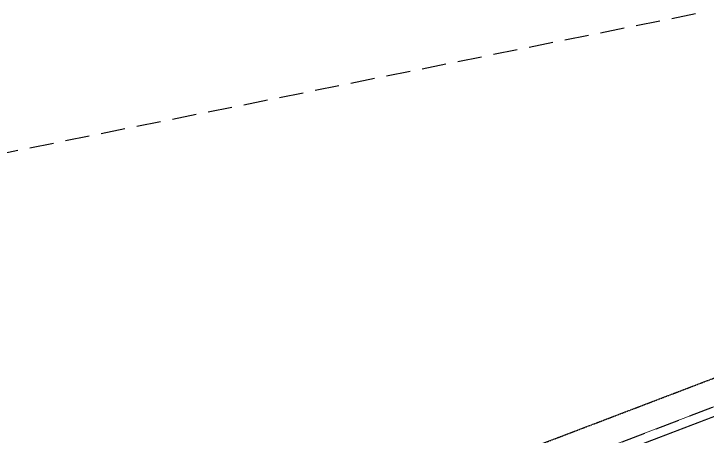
# Model space of a CAD drawing. Header units: millimetres. Extents: x 832728086 to 834530684, y 817551485 to 818349469.
# Drawn here: x 834489979 to 834508128, y 817913177 to 817924230 of the extents above; entities that cross this region are included whole.
import ezdxf

# ---------------------------------------------------------------- set-up
doc = ezdxf.new("R2010")
doc.units = ezdxf.units.MM
doc.header["$LTSCALE"] = 100
doc.linetypes.add('Hidden', pattern=[9.525, 6.35, -3.175])
doc.layers.add('+C-160', color=160, linetype='Hidden')
doc.layers.add('architecture 2$0$126-concrete slabs-b', color=3, linetype='Continuous', lineweight=13)
doc.layers.add('architecture 2$0$191-elevation1', color=1, linetype='Continuous', lineweight=13)

# ---------------------------------------------------------------- blocks, each defined once
blk = doc.blocks.new('architecture 2$0$A$C77E518AF')
at = {"layer": 'architecture 2$0$126-concrete slabs-b'}
blk.add_lwpolyline([(834505.876, 817909.604), (834511.02, 817911.565), (834509.97, 817914.319), (834504.826, 817912.358)], close=True, dxfattribs=at)
at = {"layer": 'architecture 2$0$191-elevation1'}
blk.add_lwpolyline([(834498.079, 817910.048), (834527.54, 817921.281), (834530.675, 817913.058), (834436.148, 817877.017), (834433.013, 817885.24), (834433.235, 817885.324), (834436.285, 817877.324), (834530.366, 817913.195), (834527.401, 817920.973), (834498.164, 817909.826)], close=True, dxfattribs=at)
blk = doc.blocks.new('A$C062A3D83')
at = {"layer": '+C-160'}
for p, q in [((184489, -81030), (130257, -91968)), ((109586, -120056), (204216, -83976))]:
    blk.add_line(p, q, dxfattribs=at)
at = {"layer": '+C-160', "ltscale": 0.001}
blk.add_line((108683, -119651), (202901, -83728), dxfattribs=at)
at = {"layer": '+C-160', "xscale": 1000, "yscale": 1000}
blk.add_blockref('architecture 2$0$A$C77E518AF', (-834323333, -818005260), dxfattribs=at)

msp = doc.modelspace()

# ---------------------------------------------------------------- block references
at = {"layer": '+C-160', "ltscale": 5}
msp.add_blockref('A$C062A3D83', (834323333.3128, 818005260.0327), dxfattribs=at)

doc.saveas('drawing.dxf')
